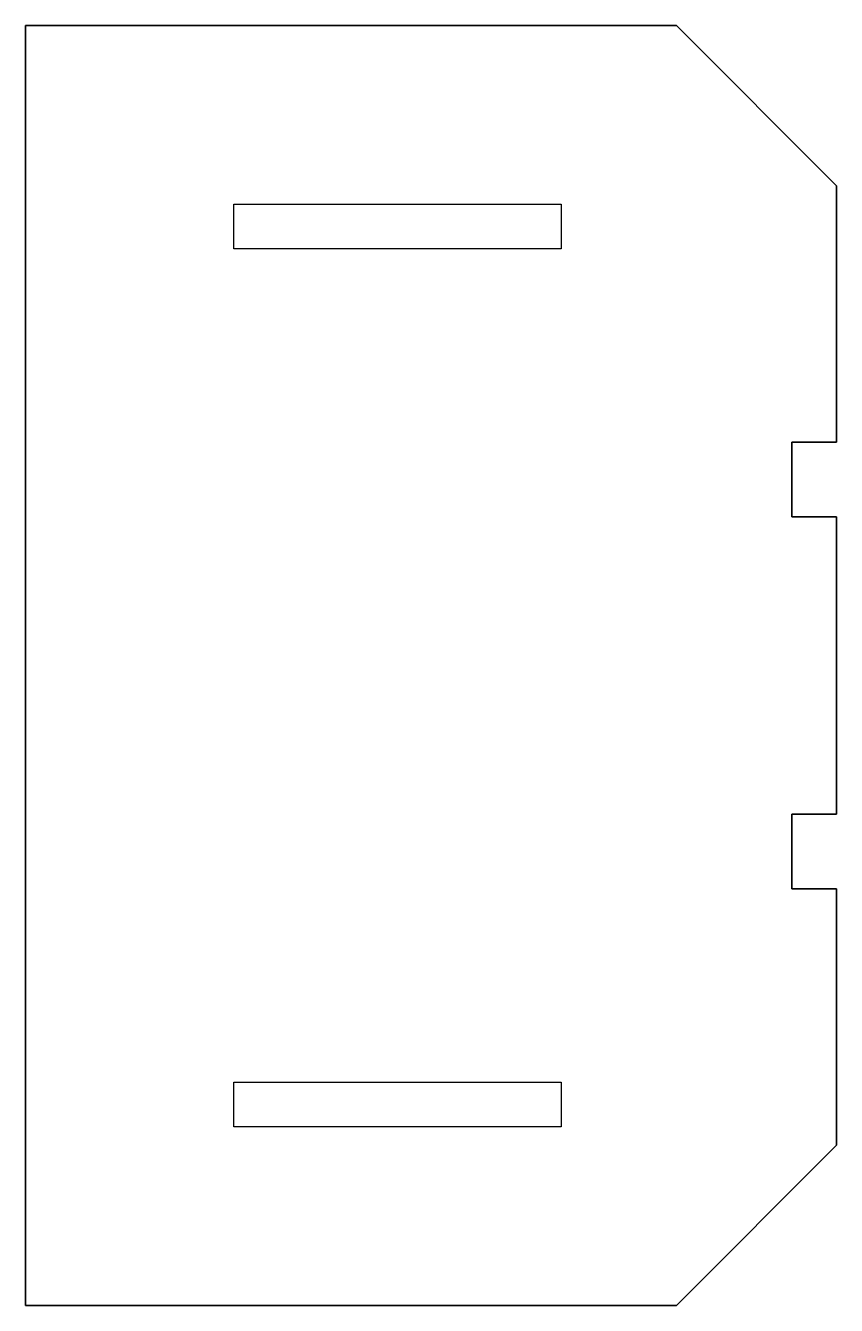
# Model space of a CAD drawing. Header units: millimetres. Extents: x 178 to 232.5, y -43 to 43.
import ezdxf

# ---------------------------------------------------------------- set-up
doc = ezdxf.new("R2010")
doc.units = ezdxf.units.MM
doc.layers.get('0').update_dxf_attribs({"linetype": 'CONTINUOUS'})

msp = doc.modelspace()

# ---------------------------------------------------------------- linework, layer by layer
for p, q in [((178, 43), (221.743, 43)), ((178, -43), (178, 43)), ((221.743, 43), (232.5, 32.243)), ((232.5, 32.243), (232.5, 15)), ((192, 31), (195, 31)), ((192, 28), (192, 31)), ((195, 28), (192, 28)), ((232.5, 15), (229.5, 15)), ((229.5, 15), (229.5, 10)), ((229.5, 10), (232.5, 10)), ((232.5, 10), (232.5, -10)), ((232.5, -10), (229.5, -10)), ((229.5, -10), (229.5, -15)), ((229.5, -15), (232.5, -15)), ((232.5, -15), (232.5, -32.243)), ((192, -31), (192, -28)), ((192, -28), (195, -28)), ((195, -31), (192, -31)), ((232.5, -32.243), (221.743, -43)), ((221.743, -43), (178, -43))]:
    msp.add_line(p, q)
for points in [[(178, -43), (221.743, -43), (232.5, -32.243), (232.5, -15), (229.5, -15), (229.5, -10), (232.5, -10), (232.5, 10), (229.5, 10), (229.5, 15), (232.5, 15), (232.5, 32.243), (221.743, 43), (178, 43)], [(192, 31), (214, 31), (214, 28), (192, 28)], [(192, -28), (214, -28), (214, -31), (192, -31)]]:
    msp.add_lwpolyline(points, close=True)

doc.saveas('drawing.dxf')
